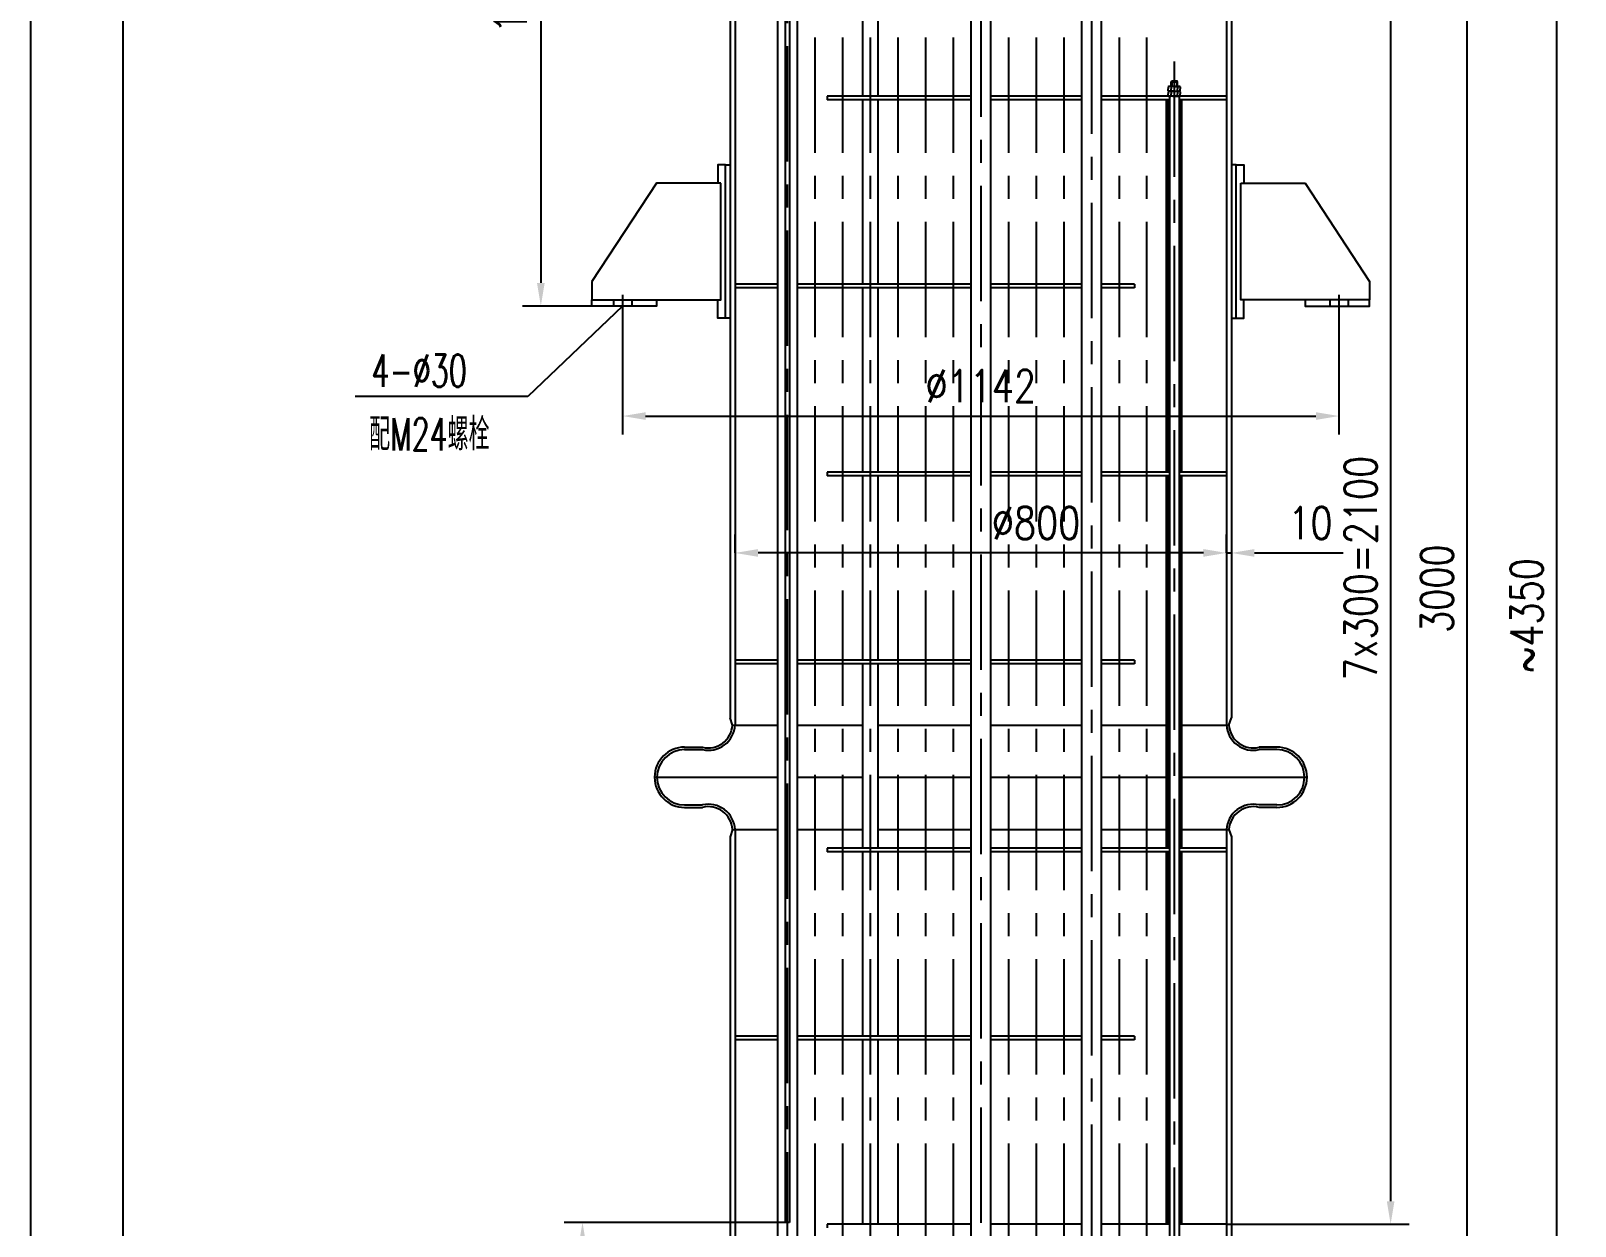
# Model space of a CAD drawing. Header units: millimetres. Extents: x -150 to 6150, y -150 to 8760.
# Drawn here: x -150 to 2363, y 5047 to 6993 of the extents above; entities that cross this region are included whole.
import ezdxf

# ---------------------------------------------------------------- set-up
doc = ezdxf.new("R2010")
doc.units = ezdxf.units.MM
doc.header["$LTSCALE"] = 150
doc.linetypes.add('CENTER', pattern=[2, 1.25, -0.25, 0.25, -0.25])
for name, color, linetype in [('1轮廓实线层', 7, 'Continuous'), ('2细线层', 4, 'Continuous'), ('3中心线层', 1, 'CENTER'), ('5剖面线层', 2, 'Continuous'), ('6文字层', 3, 'Continuous'), ('dashed', 7, 'Continuous'), ('draw', 7, 'Continuous'), ('THK', 7, 'Continuous')]:
    doc.layers.add(name, color=color, linetype=linetype)
doc.styles.add('PC_TEXTSTYLE', font='romans.shx', dxfattribs={"width": 0.8, "bigfont": 'hzfs.shx'})
doc.styles.add('TH_GBDIM', font='romans.shx', dxfattribs={"width": 0.8, "bigfont": 'gbcbig.shx'})
doc.dimstyles.new('TH_GBDIM', dxfattribs={"dimscale": 15, "dimtxt": 3.5, "dimasz": 2.5, "dimexe": 2, "dimexo": 0, "dimgap": 1.5, "dimtad": 1, "dimdec": 1, "dimdsep": 46, "dimtxsty": 'TH_GBDIM', "dimcen": 2.5, "dimclrd": 130, "dimclre": 130, "dimclrt": 3, "dimadec": 0, "dimazin": 2, "dimtfac": 0.714286, "dimtdec": 1, "dimtmove": 0, "dimatfit": 3, "dimfxl": 0, "dimtolj": 1, "dimtzin": 0, "dimlwd": -1, "dimlwe": -1, "dimarcsym": 0})

# ---------------------------------------------------------------- blocks, each defined once
blk = doc.blocks.new('*D9')
at = {"layer": '5剖面线层', "color": 130}
for p, q in [((1077.569527518418, 5053.211749455935), (717.8058130303439, 5053.211749455935)), ((747.8058130303439, 5015.711749455935), (747.8058130303438, 4630.711749455935)), ((963.069527518418, 4593.211749455935), (717.8058130303438, 4593.211749455935))]:
    blk.add_line(p, q, dxfattribs=at)
for points in [[(741.5558130303439, 5015.711749455935), (754.0558130303439, 5015.711749455935), (747.8058130303439, 5053.211749455935)], [(741.5558130303438, 4630.711749455935), (754.0558130303438, 4630.711749455935), (747.8058130303438, 4593.211749455935)]]:
    blk.add_solid(points, dxfattribs=at)
at = {"layer": 'Defpoints', "color": 0}
for p in [(1077.569527518418, 5053.211749455935), (747.8058130303438, 4593.211749455935), (963.069527518418, 4593.211749455935)]:
    blk.add_point(p, dxfattribs=at)
at = {"layer": '5剖面线层', "color": 3, "insert": (699.0558130303431, 4823.211749455935), "char_height": 52.5, "attachment_point": 5, "rotation": 90, "style": 'TH_GBDIM'}
blk.add_mtext('\\A1;460', dxfattribs=at)
blk = doc.blocks.new('*D13')
at = {"layer": 'Defpoints', "color": 0}
for p in [(1829.069527518418, 7576.211749455935), (1829.069527518418, 4593.211749455935), (2187.336165939727, 4593.211749455934)]:
    blk.add_point(p, dxfattribs=at)
at = {"layer": 'THK', "color": 130}
for p, q in [((1829.069527518418, 7576.211749455935), (2217.336165939728, 7576.211749455934)), ((2187.336165939728, 7538.711749455934), (2187.336165939727, 4630.711749455934)), ((1829.069527518418, 4593.211749455935), (2217.336165939727, 4593.211749455934))]:
    blk.add_line(p, q, dxfattribs=at)
for points in [[(2181.086165939728, 7538.711749455934), (2193.586165939728, 7538.711749455934), (2187.336165939728, 7576.211749455934)], [(2181.086165939727, 4630.711749455934), (2193.586165939727, 4630.711749455934), (2187.336165939727, 4593.211749455934)]]:
    blk.add_solid(points, dxfattribs=at)
at = {"layer": 'THK', "color": 3, "insert": (2138.586165939726, 6084.711749455935), "char_height": 52.5, "attachment_point": 5, "rotation": 90, "style": 'TH_GBDIM'}
blk.add_mtext('\\A1;3000', dxfattribs=at)
blk = doc.blocks.new('*D15')
at = {"layer": 'Defpoints', "color": 0}
for p in [(813.1103150289027, 6536.735959709989), (1979.028740007933, 6536.735959709989), (1979.028740007933, 6365.651016724179)]:
    blk.add_point(p, dxfattribs=at)
at = {"layer": 'THK', "color": 130}
for p, q in [((813.1103150289027, 6536.735959709989), (813.1103150289027, 6335.651016724179)), ((1979.028740007933, 6536.735959709989), (1979.028740007933, 6335.651016724179)), ((850.6103150289027, 6365.651016724179), (1941.528740007933, 6365.651016724179))]:
    blk.add_line(p, q, dxfattribs=at)
for points in [[(850.6103150289027, 6371.901016724179), (850.6103150289027, 6359.401016724179), (813.1103150289027, 6365.651016724179)], [(1941.528740007933, 6371.901016724179), (1941.528740007933, 6359.401016724179), (1979.028740007933, 6365.651016724179)]]:
    blk.add_solid(points, dxfattribs=at)
at = {"layer": 'THK', "color": 3, "insert": (1396.069527518418, 6414.401016724179), "char_height": 52.5, "attachment_point": 5, "style": 'TH_GBDIM'}
blk.add_mtext('\\A1;%%c1142', dxfattribs=at)
blk = doc.blocks.new('*D28')
at = {"layer": 'Defpoints', "color": 0}
for p in [(1646.069527518418, 7186.211749455934), (1796.069527518418, 5050.211749455935), (2063.183876822797, 5050.211749455934)]:
    blk.add_point(p, dxfattribs=at)
at = {"layer": 'THK', "color": 130}
for p, q in [((1646.069527518418, 7186.211749455934), (2093.183876822798, 7186.211749455933)), ((2063.183876822797, 7148.711749455933), (2063.183876822797, 5087.711749455934)), ((1796.069527518418, 5050.211749455935), (2093.183876822797, 5050.211749455934))]:
    blk.add_line(p, q, dxfattribs=at)
for points in [[(2056.933876822797, 7148.711749455933), (2069.433876822797, 7148.711749455933), (2063.183876822798, 7186.211749455933)], [(2056.933876822797, 5087.711749455934), (2069.433876822797, 5087.711749455934), (2063.183876822797, 5050.211749455934)]]:
    blk.add_solid(points, dxfattribs=at)
at = {"layer": 'THK', "color": 3, "insert": (2014.433876822796, 6118.211749455935), "char_height": 52.5, "attachment_point": 5, "rotation": 90, "style": 'TH_GBDIM'}
blk.add_mtext('\\A1;7x300=2100', dxfattribs=at)
blk = doc.blocks.new('*D30')
at = {"layer": 'Defpoints', "color": 0}
for p in [(996.0695275184175, 6142.839783224334), (996.0695275184175, 6142.839783224334), (1796.069527518418, 6142.839783224334)]:
    blk.add_point(p, dxfattribs=at)
at = {"layer": 'THK', "color": 130}
for p, q in [((996.0695275184175, 6142.839783224334), (996.0695275184175, 6172.839783224334)), ((1758.569527518418, 6142.839783224334), (1033.569527518418, 6142.839783224334)), ((1796.069527518418, 6142.839783224334), (1796.069527518418, 6112.839783224334))]:
    blk.add_line(p, q, dxfattribs=at)
for points in [[(1033.569527518418, 6149.089783224334), (1033.569527518418, 6136.589783224334), (996.0695275184175, 6142.839783224334)], [(1758.569527518418, 6149.089783224334), (1758.569527518418, 6136.589783224334), (1796.069527518418, 6142.839783224334)]]:
    blk.add_solid(points, dxfattribs=at)
at = {"layer": 'THK', "color": 3, "insert": (1486.069527518418, 6191.589783224334), "char_height": 52.5, "attachment_point": 5, "style": 'TH_GBDIM'}
blk.add_mtext('\\A1;%%c800', dxfattribs=at)
blk = doc.blocks.new('*D31')
at = {"layer": 'Defpoints', "color": 0}
for p in [(1804.069527518418, 6289.958255642623), (1796.069527518418, 6142.839783224334), (1804.069527518418, 6142.839783224334)]:
    blk.add_point(p, dxfattribs=at)
at = {"layer": 'THK', "color": 130}
for p, q in [((1804.069527518418, 6289.958255642623), (1804.069527518418, 6112.839783224334)), ((1796.069527518418, 6142.839783224334), (1796.069527518418, 6172.839783224334)), ((1758.569527518418, 6142.839783224334), (1721.069527518418, 6142.839783224334)), ((1796.069527518418, 6142.839783224334), (1804.069527518418, 6142.839783224334)), ((1841.569527518418, 6142.839783224334), (1986.069527518418, 6142.839783224334))]:
    blk.add_line(p, q, dxfattribs=at)
for points in [[(1758.569527518418, 6149.089783224334), (1758.569527518418, 6136.589783224334), (1796.069527518418, 6142.839783224334)], [(1841.569527518418, 6149.089783224334), (1841.569527518418, 6136.589783224334), (1804.069527518418, 6142.839783224334)]]:
    blk.add_solid(points, dxfattribs=at)
at = {"layer": 'THK', "color": 3, "insert": (1932.569527518418, 6191.589783224334), "char_height": 52.5, "attachment_point": 5, "style": 'TH_GBDIM'}
blk.add_mtext('\\A1;10', dxfattribs=at)
blk = doc.blocks.new('*D34')
at = {"layer": 'Defpoints', "color": 0}
for p in [(1409.569534980875, 8214.099051905116), (2333.4305677702, 8214.099051905116), (1692.834940887886, 3867.350332231902)]:
    blk.add_point(p, dxfattribs=at)
at = {"layer": 'THK', "color": 130}
for p, q in [((1409.569534980875, 8214.099051905116), (2363.4305677702, 8214.099051905116)), ((2333.430567770199, 3904.850332231902), (2333.4305677702, 8176.599051905115)), ((1692.834940887886, 3867.350332231902), (2363.430567770199, 3867.350332231902))]:
    blk.add_line(p, q, dxfattribs=at)
for points in [[(2327.1805677702, 8176.599051905115), (2339.6805677702, 8176.599051905115), (2333.4305677702, 8214.099051905116)], [(2327.180567770199, 3904.850332231902), (2339.680567770199, 3904.850332231902), (2333.430567770199, 3867.350332231902)]]:
    blk.add_solid(points, dxfattribs=at)
at = {"layer": 'THK', "color": 3, "insert": (2284.680567770198, 6040.724692068509), "char_height": 52.5, "attachment_point": 5, "rotation": 90, "style": 'TH_GBDIM'}
blk.add_mtext('\\A1;~4350', dxfattribs=at)
blk = doc.blocks.new('*D54')
at = {"layer": 'Defpoints', "color": 0}
for p in [(762.6271315252676, 7576.211749455935), (679.9781276654804, 6544.735959709989), (763.1103150289027, 6544.735959709989)]:
    blk.add_point(p, dxfattribs=at)
at = {"layer": 'THK', "color": 130}
for p, q in [((762.6271315252676, 7576.211749455935), (649.9781276654807, 7576.211749455935)), ((679.9781276654807, 7538.711749455935), (679.9781276654804, 6582.235959709989)), ((763.1103150289027, 6544.735959709989), (649.9781276654804, 6544.735959709989))]:
    blk.add_line(p, q, dxfattribs=at)
for points in [[(673.7281276654807, 7538.711749455935), (686.2281276654807, 7538.711749455935), (679.9781276654807, 7576.211749455935)], [(673.7281276654804, 6582.235959709989), (686.2281276654804, 6582.235959709989), (679.9781276654804, 6544.735959709989)]]:
    blk.add_solid(points, dxfattribs=at)
at = {"layer": 'THK', "color": 3, "insert": (631.2281276654794, 7060.473854582962), "char_height": 52.5, "attachment_point": 5, "rotation": 90, "style": 'TH_GBDIM'}
blk.add_mtext('\\A1;1000', dxfattribs=at)

msp = doc.modelspace()

# ---------------------------------------------------------------- linework, layer by layer
for p, q in [((996.0695275184175, 7522.211749455935), (996.0695275184175, 5862.711749455916)), ((1796.069527518418, 7522.211749455936), (1796.069527518418, 5862.711749455922)), ((1804.069527518418, 7493.711749455936), (1804.069527518418, 5874.711749455932)), ((988.0695275184175, 7381.711749455935), (988.0695275184175, 5874.711749455933)), ((1146.069527518417, 6886.211749455934), (1146.069527518417, 6880.211749455934)), ((1216.069527518418, 6886.211749455933), (1146.069527518418, 6886.211749455934)), ((1216.069527518418, 6880.211749455934), (1146.069527518418, 6880.211749455934)), ((1380.069527518418, 6886.211749455934), (1216.069527518418, 6886.211749455935)), ((1380.069527518418, 6880.211749455934), (1216.069527518418, 6880.211749455935)), ((1560.069527518418, 6886.211749455934), (1412.069527518418, 6886.211749455934)), ((1560.069527518418, 6880.211749455934), (1412.069527518418, 6880.211749455934)), ((1796.069527518418, 6886.211749455934), (1592.069527518418, 6886.211749455934)), ((1703.069527518418, 6880.211749455934), (1592.069527518418, 6880.211749455934)), ((1796.069527518418, 6880.211749455934), (1719.069527518418, 6880.211749455934)), ((1065.069527518418, 6580.211749455934), (996.0695275184175, 6580.211749455934)), ((1065.069527518418, 6574.211749455934), (996.0695275184175, 6574.211749455934)), ((1216.069527518418, 6580.211749455934), (1097.069527518418, 6580.211749455934)), ((1216.069527518418, 6574.211749455935), (1097.069527518418, 6574.211749455934)), ((1380.069527518418, 6580.211749455934), (1216.069527518418, 6580.211749455934)), ((1380.069527518418, 6574.211749455934), (1216.069527518418, 6574.211749455934)), ((1560.069527518418, 6580.211749455934), (1412.069527518418, 6580.211749455934)), ((1560.069527518418, 6574.211749455934), (1412.069527518418, 6574.211749455934)), ((1646.069527518418, 6580.211749455934), (1592.069527518418, 6580.211749455934)), ((1646.069527518418, 6574.211749455934), (1592.069527518418, 6574.211749455934)), ((1646.069527518418, 6580.211749455934), (1646.069527518418, 6574.211749455934)), ((1146.069527518417, 6274.211749455934), (1146.069527518418, 6268.211749455934)), ((1216.069527518418, 6274.211749455934), (1146.069527518418, 6274.211749455934)), ((1216.069527518418, 6268.211749455933), (1146.069527518418, 6268.211749455934)), ((1380.069527518418, 6274.211749455934), (1216.069527518418, 6274.211749455934)), ((1380.069527518418, 6268.211749455934), (1216.069527518418, 6268.211749455934)), ((1560.069527518418, 6274.211749455934), (1412.069527518418, 6274.211749455934)), ((1560.069527518418, 6268.211749455934), (1412.069527518418, 6268.211749455934)), ((1703.069527518418, 6274.211749455934), (1592.069527518418, 6274.211749455934)), ((1703.069527518418, 6268.211749455934), (1592.069527518418, 6268.211749455934)), ((1796.069527518418, 6274.211749455934), (1719.069527518418, 6274.211749455934)), ((1796.069527518418, 6268.211749455934), (1719.069527518418, 6268.211749455934)), ((1065.069527518418, 5968.211749455934), (996.0695275184175, 5968.211749455934)), ((1065.069527518418, 5962.211749455934), (996.0695275184175, 5962.211749455934)), ((1216.069527518418, 5968.211749455935), (1097.069527518418, 5968.211749455934)), ((1216.069527518418, 5962.211749455935), (1097.069527518418, 5962.211749455934)), ((1380.069527518418, 5968.211749455934), (1216.069527518418, 5968.211749455934)), ((1380.069527518418, 5962.211749455934), (1216.069527518418, 5962.211749455934)), ((1560.069527518418, 5968.211749455934), (1412.069527518418, 5968.211749455934)), ((1560.069527518418, 5962.211749455934), (1412.069527518418, 5962.211749455934)), ((1646.069527518418, 5968.211749455934), (1592.069527518418, 5968.211749455934)), ((1646.069527518418, 5962.211749455934), (1592.069527518418, 5962.211749455934)), ((1646.069527518418, 5968.211749455934), (1646.069527518418, 5962.211749455934)), ((992.0695275184189, 5862.711749455936), (1065.069527518418, 5862.711749455936)), ((1097.069527518418, 5862.711749455936), (1203.569527518418, 5862.711749455936)), ((1228.569527518418, 5862.711749455936), (1380.069527518418, 5862.711749455936)), ((1412.069527518418, 5862.711749455936), (1560.069527518418, 5862.711749455936)), ((1592.069527518418, 5862.711749455936), (1698.569527518418, 5862.711749455935)), ((1723.569527518418, 5862.711749455935), (1800.069527518417, 5862.711749455935)), ((865.069527518418, 5777.711749455936), (1065.069527518418, 5777.711749455936)), ((1097.069527518418, 5777.711749455936), (1203.569527518418, 5777.711749455936)), ((1228.569527518418, 5777.711749455936), (1380.069527518418, 5777.711749455936)), ((1412.069527518418, 5777.711749455936), (1560.069527518418, 5777.711749455936)), ((1592.069527518418, 5777.711749455936), (1698.569527518418, 5777.711749455935)), ((1723.569527518418, 5777.711749455935), (1927.069527518418, 5777.711749455935)), ((988.0695275184175, 5680.711749455938), (988.069527518418, 4675.711749455934)), ((992.0695275184189, 5692.711749455936), (1065.069527518418, 5692.711749455936)), ((996.0695275184175, 5692.711749455958), (996.069527518418, 4647.211749455934)), ((1097.069527518418, 5692.711749455936), (1203.569527518418, 5692.711749455936)), ((1228.569527518418, 5692.711749455936), (1380.069527518418, 5692.711749455936)), ((1412.069527518418, 5692.711749455936), (1560.069527518418, 5692.711749455936)), ((1592.069527518418, 5692.711749455936), (1698.569527518418, 5692.711749455935)), ((1723.569527518418, 5692.711749455935), (1800.069527518417, 5692.711749455935)), ((1796.069527518418, 5692.711749455935), (1796.069527518418, 4647.211749455934)), ((1804.069527518418, 5680.711749455938), (1804.069527518418, 4787.711749455935)), ((1146.069527518418, 5662.211749455934), (1146.069527518418, 5656.211749455934)), ((1216.069527518418, 5662.211749455933), (1146.069527518418, 5662.211749455934)), ((1216.069527518418, 5656.211749455933), (1146.069527518418, 5656.211749455934)), ((1380.069527518418, 5662.211749455934), (1216.069527518418, 5662.211749455934)), ((1380.069527518418, 5656.211749455934), (1216.069527518418, 5656.211749455934)), ((1560.069527518418, 5662.211749455936), (1412.069527518418, 5662.211749455935)), ((1560.069527518418, 5656.211749455936), (1412.069527518418, 5656.211749455935)), ((1703.069527518418, 5662.211749455935), (1592.069527518418, 5662.211749455936)), ((1703.069527518418, 5656.211749455935), (1592.069527518418, 5656.211749455936)), ((1796.069527518418, 5662.211749455935), (1719.069527518418, 5662.211749455935)), ((1796.069527518418, 5656.211749455935), (1719.069527518418, 5656.211749455935)), ((1065.069527518418, 5356.211749455935), (996.069527518418, 5356.211749455934)), ((1216.069527518418, 5356.211749455935), (1097.069527518418, 5356.211749455935)), ((1380.069527518418, 5356.211749455935), (1216.069527518418, 5356.211749455935)), ((1560.069527518418, 5356.211749455935), (1412.069527518418, 5356.211749455935)), ((1646.069527518418, 5356.211749455935), (1592.069527518418, 5356.211749455935)), ((1646.069527518418, 5356.211749455935), (1646.069527518418, 5350.211749455935)), ((1065.069527518418, 5350.211749455935), (996.069527518418, 5350.211749455935)), ((1216.069527518418, 5350.211749455935), (1097.069527518418, 5350.211749455935)), ((1380.069527518418, 5350.211749455935), (1216.069527518418, 5350.211749455935)), ((1560.069527518418, 5350.211749455935), (1412.069527518418, 5350.211749455935)), ((1646.069527518418, 5350.211749455935), (1592.069527518418, 5350.211749455935)), ((1146.069527518418, 5050.211749455934), (1146.069527518418, 5044.211749455934)), ((1216.069527518418, 5050.211749455934), (1146.069527518418, 5050.211749455934)), ((1380.069527518418, 5050.211749455934), (1216.069527518418, 5050.211749455933)), ((1560.069527518418, 5050.211749455935), (1412.069527518418, 5050.211749455934)), ((1703.069527518418, 5050.211749455935), (1592.069527518418, 5050.211749455935)), ((1796.069527518418, 5050.211749455935), (1719.069527518418, 5050.211749455935))]:
    msp.add_line(p, q)
at = {"layer": '1轮廓实线层'}
for p, q in [((0, 0), (0, 8610)), ((1077.569527518418, 8118.153896016636), (1077.569527518418, 5053.211749455935)), ((1084.569527518418, 8115.923369694025), (1084.569527518418, 5053.211749455935)), ((1065.069527518418, 7576.211749455935), (1065.069527518418, 4593.211749455935)), ((1097.069527518418, 7576.211749455935), (1097.069527518418, 4593.211749455935)), ((1380.069527518418, 7576.211749455936), (1380.069527518418, 4647.211749455935)), ((1412.069527518418, 7576.211749455936), (1412.069527518418, 4647.211749455935)), ((1560.069527518418, 7522.211749455935), (1560.069527518418, 4647.211749455935)), ((1592.069527518418, 7522.211749455935), (1592.069527518418, 4647.211749455935)), ((1203.569527518418, 7186.211749455934), (1203.569527518418, 6886.211749455934)), ((1228.569527518418, 7186.211749455934), (1228.569527518418, 6886.211749455934)), ((1702.407947518418, 6902.211749455934), (1701.269527518418, 6901.353885079666)), ((1701.269527518418, 6901.353885079666), (1701.269527518418, 6898.211749455934)), ((1701.269527518418, 6895.069613832205), (1701.269527518418, 6898.211749455934)), ((1702.407947518418, 6894.211749455934), (1701.269527518418, 6895.069613832205)), ((1702.407947518418, 6894.211749455934), (1701.269527518418, 6893.353885079666)), ((1701.269527518418, 6893.353885079666), (1701.269527518418, 6890.211749455934)), ((1701.269527518418, 6887.069613832205), (1701.269527518418, 6890.211749455934)), ((1702.407947518418, 6886.211749455934), (1701.269527518418, 6887.069613832205)), ((1711.069527518418, 6902.211749455934), (1702.407947518418, 6902.211749455934)), ((1711.069527518418, 6894.211749455934), (1702.407947518418, 6894.211749455934)), ((1711.069527518418, 6894.211749455934), (1702.407947518418, 6894.211749455934)), ((1705.969564647735, 6909.800692605436), (1707.096009508813, 6911.053157971902)), ((1705.969564647735, 6909.800692605436), (1716.169490389103, 6909.800692605436)), ((1705.969564647735, 6902.211749455934), (1705.969564647735, 6909.800692605436)), ((1706.069527518418, 6901.353885079666), (1706.069527518418, 6898.211749455934)), ((1706.069527518418, 6895.069613832205), (1706.069527518418, 6898.211749455934)), ((1706.069527518418, 6893.353885079666), (1706.069527518418, 6890.211749455934)), ((1706.069527518418, 6887.069613832205), (1706.069527518418, 6890.211749455934)), ((1707.096009508813, 6911.053157971902), (1715.043045528023, 6911.053157971904)), ((1711.069527518418, 6902.211749455934), (1719.731107518418, 6902.211749455934)), ((1711.069527518418, 6894.211749455934), (1719.731107518418, 6894.211749455934)), ((1711.069527518418, 6894.211749455934), (1719.731107518418, 6894.211749455934)), ((1716.169490389103, 6909.800692605436), (1715.043045528023, 6911.053157971902)), ((1716.069527518418, 6901.353885079666), (1716.069527518418, 6898.211749455934)), ((1716.069527518418, 6895.069613832205), (1716.069527518418, 6898.211749455934)), ((1716.069527518418, 6893.353885079666), (1716.069527518418, 6890.211749455934)), ((1716.069527518418, 6887.069613832205), (1716.069527518418, 6890.211749455934)), ((1716.169490389105, 6902.211749455934), (1716.169490389105, 6909.800692605436)), ((1719.731107518418, 6902.211749455934), (1720.869527518419, 6901.353885079666)), ((1719.731107518418, 6894.211749455934), (1720.869527518419, 6895.069613832205)), ((1719.731107518418, 6894.211749455934), (1720.869527518419, 6893.353885079666)), ((1719.731107518418, 6886.211749455934), (1720.869527518419, 6887.069613832205)), ((1720.869527518419, 6901.353885079666), (1720.869527518419, 6898.211749455934)), ((1720.869527518419, 6895.069613832205), (1720.869527518419, 6898.211749455934)), ((1720.869527518419, 6893.353885079666), (1720.869527518419, 6890.211749455934)), ((1720.869527518419, 6887.069613832205), (1720.869527518419, 6890.211749455934)), ((1203.569527518418, 6880.211749455934), (1203.569527518418, 6580.211749455934)), ((1228.569527518418, 6880.211749455934), (1228.569527518418, 6580.211749455934)), ((1698.569527518418, 6274.211749455934), (1698.569527518418, 6880.211749455934)), ((1700.569527518418, 6274.211749455934), (1700.569527518418, 6880.211749455934)), ((1711.069527518418, 6886.211749455934), (1702.407947518418, 6886.211749455934)), ((1703.069527518418, 6886.211749455934), (1703.069527518418, 4631.211749455935)), ((1711.069527518418, 6886.211749455934), (1719.731107518418, 6886.211749455934)), ((1719.069527518418, 6886.211749455934), (1719.069527518418, 4631.211749455935)), ((1721.569527518418, 6274.211749455934), (1721.569527518418, 6880.211749455934)), ((1723.569527518418, 6274.211749455934), (1723.569527518418, 6880.211749455934)), ((1203.569527518418, 6574.211749455934), (1203.569527518418, 6274.211749455934)), ((1228.569527518418, 6574.211749455934), (1228.569527518418, 6274.211749455934)), ((1203.569527518418, 6268.211749455934), (1203.569527518418, 5968.211749455934)), ((1228.569527518418, 6268.211749455934), (1228.569527518418, 5968.211749455934)), ((1698.569527518418, 5662.211749455935), (1698.569527518418, 6268.211749455934)), ((1700.569527518418, 5662.211749455935), (1700.569527518418, 6268.211749455934)), ((1721.569527518418, 5662.211749455935), (1721.569527518418, 6268.211749455934)), ((1723.569527518418, 5662.211749455935), (1723.569527518418, 6268.211749455934)), ((1203.569527518418, 5962.211749455934), (1203.569527518418, 5662.211749455934)), ((1228.569527518418, 5962.211749455934), (1228.569527518418, 5662.211749455934)), ((988.069527518418, 5887.711749455889), (988.069527518418, 5874.711749455934)), ((996.069527518418, 5887.711749455889), (996.069527518418, 5862.711749455932)), ((1796.069527518418, 5887.711749455889), (1796.069527518418, 5862.711749455932)), ((1804.069527518418, 5887.711749455889), (1804.069527518418, 5874.711749455934)), ((992.0695275184198, 5862.711749455932), (988.069527518418, 5874.711749455932)), ((1800.069527518416, 5862.711749455932), (1804.069527518418, 5874.711749455932)), ((914.0695275184135, 5826.711749455931), (943.069527518343, 5826.711749455933)), ((914.0695275184135, 5822.711749455932), (943.0695275183002, 5822.711749455934)), ((1878.069527518422, 5826.711749455931), (1849.069527518493, 5826.711749455933)), ((1878.069527518422, 5822.711749455932), (1849.069527518535, 5822.711749455934)), ((914.0695275184135, 5732.711749455938), (943.0695275183002, 5732.711749455937)), ((1878.069527518422, 5732.711749455938), (1849.069527518535, 5732.711749455937)), ((914.0695275184135, 5728.71174945594), (943.069527518343, 5728.711749455938)), ((1878.069527518422, 5728.71174945594), (1849.069527518493, 5728.711749455938)), ((992.0695275184198, 5692.711749455938), (988.069527518418, 5680.711749455938)), ((1800.069527518416, 5692.711749455938), (1804.069527518418, 5680.711749455938)), ((1203.569527518418, 5656.211749455934), (1203.569527518418, 5356.211749455935)), ((1228.569527518418, 5656.211749455934), (1228.569527518418, 5356.211749455935)), ((1698.569527518418, 5050.211749455934), (1698.569527518418, 5656.211749455935)), ((1700.569527518418, 5050.211749455934), (1700.569527518418, 5656.211749455935)), ((1721.569527518418, 5050.211749455934), (1721.569527518418, 5656.211749455935)), ((1723.569527518418, 5050.211749455934), (1723.569527518418, 5656.211749455935)), ((1203.569527518418, 5350.211749455935), (1203.569527518418, 5050.211749455934)), ((1228.569527518418, 5350.211749455935), (1228.569527518418, 5050.211749455934)), ((1084.569527518418, 5053.211749455935), (1077.569527518418, 5053.211749455935)), ((1084.569527518418, 5053.211749455935), (1077.569527518418, 5053.211749455935))]:
    msp.add_line(p, q, dxfattribs=at)
for centre, radius, start, end in [((1703.669527518418, 6898.425643243946), 3.786106211989163, 50.66180185196475, 129.3381981480352), ((1703.669527518418, 6897.997855667924), 3.786106211989163, 230.6618018519647, 309.3381981480353), ((1703.669527518418, 6890.425643243946), 3.786106211989163, 50.66180185196475, 129.3381981480352), ((1703.669527518418, 6889.997855667924), 3.786106211989163, 230.6618018519647, 309.3381981480353), ((1711.069527518418, 6887.211749455934), 15.00000000000011, 90, 109.4712206344713), ((1711.069527518418, 6909.211749455934), 15.00000000000011, 250.5287793655287, 270), ((1711.069527518418, 6879.211749455934), 15.00000000000011, 90, 109.4712206344713), ((1711.069527518418, 6901.211749455934), 15.00000000000011, 250.5287793655287, 270), ((1711.069527518418, 6887.211749455934), 15.00000000000011, 70.52877936552869, 90), ((1711.069527518418, 6909.211749455934), 15.00000000000011, 270, 289.4712206344713), ((1711.069527518418, 6879.211749455934), 15.00000000000011, 70.52877936552869, 90), ((1711.069527518418, 6901.211749455934), 15.00000000000011, 270, 289.4712206344713), ((1718.469527518419, 6898.425643243946), 3.786106211989163, 50.66180185196475, 129.3381981480352), ((1718.469527518419, 6897.997855667924), 3.786106211989163, 230.6618018519647, 309.3381981480353), ((1718.469527518419, 6890.425643243946), 3.786106211989163, 50.66180185196475, 129.3381981480352), ((1718.469527518419, 6889.997855667924), 3.786106211989163, 230.6618018519647, 309.3381981480353), ((952.6681104334921, 5864.994233821538), 39.46747272349449, 255.9243757467675, 356.6846184983894), ((952.6675019425224, 5865.106933344002), 43.46806563384673, 257.2436700232519, 356.8412795229111), ((1839.471553094313, 5865.106933344002), 43.46806563384673, 183.158720477089, 282.7563299767481), ((1839.470944603343, 5864.994233821538), 39.46747272349449, 183.3153815016105, 284.0756242532325), ((914.0695275184162, 5777.711749455936), 48.99999999999864, 90, 180), ((914.0695275184162, 5777.711749455936), 45, 90, 180), ((1878.069527518419, 5777.711749455936), 48.99999999999864, 0, 90), ((1878.069527518419, 5777.711749455936), 45, 0, 90), ((914.0695275184162, 5777.711749455936), 48.99999999999864, 180, 270), ((914.0695275184162, 5777.711749455936), 45, 180, 270), ((1878.069527518419, 5777.711749455936), 48.99999999999864, 270, 0), ((1878.069527518419, 5777.711749455936), 45, 270, 0), ((952.6675019425224, 5690.316565567869), 43.46806563384673, 3.158720477088994, 102.7563299767481), ((1839.471553094313, 5690.316565567869), 43.46806563384673, 77.2436700232519, 176.841279522911), ((952.6681104334921, 5690.429265090334), 39.46747272349449, 3.315381501610556, 104.0756242532325), ((1839.470944603343, 5690.429265090334), 39.46747272349449, 75.92437574676747, 176.6846184983895)]:
    msp.add_arc(centre, radius, start, end, dxfattribs=at)
at = {"layer": '2细线层'}
for p, q in [((-150, -150), (-150, 8760)), ((1707.096009508813, 6911.053157971902), (1707.096009508813, 6902.211749455934)), ((1715.043045528023, 6911.053157971902), (1715.043045528023, 6902.211749455934))]:
    msp.add_line(p, q, dxfattribs=at)
at = {"layer": '3中心线层'}
for p, q in [((1396.069527518418, 8240.204895539428), (1396.069527518418, 3777.486247630158)), ((1576.069527518418, 8212.540177154371), (1576.069527518418, 4587.680045128499)), ((1081.069527518418, 8167.570439940486), (1081.069527518418, 4587.680045128499)), ((1126.069527518418, 7581.737436304312), (1126.069527518418, 4587.680045128499)), ((1171.069527518418, 7581.737436304312), (1171.069527518418, 4587.680045128499)), ((1216.069527518418, 7581.737436304312), (1216.069527518418, 4587.680045128499)), ((1261.069527518418, 7581.737436304312), (1261.069527518418, 4587.680045128499)), ((1306.069527518418, 7581.737436304312), (1306.069527518418, 4587.680045128499)), ((1351.069527518418, 7581.737436304312), (1351.069527518418, 4587.680045128499)), ((1441.069527518418, 7581.737436304312), (1441.069527518418, 4587.680045128499)), ((1486.069527518418, 7581.737436304312), (1486.069527518418, 4587.680045128499)), ((1531.069527518418, 7581.737436304312), (1531.069527518418, 4587.680045128499)), ((1621.069527518418, 7581.737436304312), (1621.069527518418, 4587.680045128499)), ((1666.069527518418, 7581.737436304312), (1666.069527518418, 4587.680045128499)), ((1711.069527518418, 6942.408056443851), (1711.069527518418, 4587.680045128499)), ((1711.069527518418, 6913.913086075417), (1711.069527518418, 6883.416385031257))]:
    msp.add_line(p, q, dxfattribs=at)
for points in [[(813.1103150289027, 6562.735959709989), (813.1103150289027, 6536.735959709989)], [(1979.028740007933, 6562.735959709989), (1979.028740007933, 6536.735959709989)]]:
    msp.add_lwpolyline(points, dxfattribs=at)
at = {"layer": '6文字层'}
for p, q in [((813.1103150289027, 6544.735959709989), (658.8527832226121, 6397.438111964586)), ((658.8527832226121, 6397.438111964586), (377.8136852240932, 6397.438111964588))]:
    msp.add_line(p, q, dxfattribs=at)
at = {"layer": 'dashed'}
for points in [[(798.1103150289027, 6554.735959709989), (798.1103150289027, 6544.735959709989)], [(828.1103150289027, 6554.735959709989), (828.1103150289027, 6544.735959709989)], [(1964.028740007933, 6554.735959709989), (1964.028740007933, 6544.735959709989)], [(1994.028740007933, 6554.735959709989), (1994.028740007933, 6544.735959709989)]]:
    msp.add_lwpolyline(points, dxfattribs=at)
at = {"layer": 'draw'}
for points in [[(980.304021880957, 6774.735959709989), (968.1103150289027, 6774.735959709989), (968.1103150289027, 6744.735959709989)], [(1811.835033155879, 6774.735959709989), (1824.028740007933, 6774.735959709989), (1824.028740007933, 6744.735959709989)], [(980.304021880957, 6524.735959709989), (968.1103150289027, 6524.735959709989), (968.1103150289027, 6554.735959709989)], [(1811.835033155879, 6524.735959709989), (1824.028740007933, 6524.735959709989), (1824.028740007933, 6554.735959709989)]]:
    msp.add_lwpolyline(points, dxfattribs=at)
for points in [[(988.0695275184175, 6774.735959709989), (988.0695275184175, 6524.735959709989), (980.304021880957, 6524.735959709989), (980.304021880957, 6774.735959709989)], [(1804.069527518418, 6774.735959709989), (1804.069527518418, 6524.735959709989), (1811.835033155879, 6524.735959709989), (1811.835033155879, 6774.735959709989)], [(972.8321245057487, 6744.735959709989), (868.1103150289027, 6744.735959709989), (763.1103150289027, 6584.735959709989), (763.1103150289027, 6554.735959709989), (972.8321245057487, 6554.735959709989)], [(1819.306930531087, 6744.735959709989), (1924.028740007933, 6744.735959709989), (2029.028740007933, 6584.735959709989), (2029.028740007933, 6554.735959709989), (1819.306930531087, 6554.735959709989)], [(868.1103150289027, 6554.735959709989), (868.1103150289027, 6544.735959709989), (763.1103150289027, 6544.735959709989), (763.1103150289027, 6554.735959709989)], [(1924.028740007933, 6554.735959709989), (1924.028740007933, 6544.735959709989), (2029.028740007933, 6544.735959709989), (2029.028740007933, 6554.735959709989)]]:
    msp.add_lwpolyline(points, close=True, dxfattribs=at)

# ---------------------------------------------------------------- texts
at = {"layer": '6文字层', "style": 'PC_TEXTSTYLE', "width": 0.6499999761581421}
for s, p in [('4-%%c30', (404.3871415942667, 6413.16163931779)), ('配M24螺栓', (400.561129550817, 6309.827910046071))]:
    msp.add_text(s, height=52.5, dxfattribs=at).set_placement(p)

# ---------------------------------------------------------------- dimensions: what is measured, and where the dimension line sits
at = {"layer": '5剖面线层'}
dim = msp.add_linear_dim(base=(747.8058130303438, 4593.211749455935), p1=(1077.569527518418, 5053.211749455935), p2=(963.069527518418, 4593.211749455935), angle=90, dimstyle='TH_GBDIM', dxfattribs=at)
dim.commit()
dim.dimension.update_dxf_attribs({"geometry": '*D9', "text_midpoint": (699.0558130303431, 4823.211749455935)})
at = {"layer": 'THK'}
for base, p1, p2, text, picture, middle in [((2333.4305677702, 8214.099051905116), (1692.834940887886, 3867.350332231902), (1409.569534980875, 8214.099051905116), '~4350', '*D34', (2284.680567770198, 6040.724692068509)), ((679.9781276654804, 6544.735959709989), (762.6271315252676, 7576.211749455935), (763.1103150289027, 6544.735959709989), '1000', '*D54', (631.2281276654794, 7060.473854582962)), ((2187.336165939727, 4593.211749455934), (1829.069527518418, 7576.211749455935), (1829.069527518418, 4593.211749455935), '3000', '*D13', (2138.586165939726, 6084.711749455935)), ((2063.183876822797, 5050.211749455934), (1646.069527518418, 7186.211749455934), (1796.069527518418, 5050.211749455935), '7x300=2100', '*D28', (2014.433876822796, 6118.211749455935))]:
    dim = msp.add_linear_dim(base=base, p1=p1, p2=p2, angle=90, text=text, dimstyle='TH_GBDIM', dxfattribs=at)
    dim.commit()
    dim.dimension.update_dxf_attribs({"geometry": picture, "text_midpoint": middle})
for base, p1, p2, text, picture, middle in [((1979.028740007933, 6365.651016724179), (813.1103150289027, 6536.735959709989), (1979.028740007933, 6536.735959709989), '%%c1142', '*D15', (1396.069527518418, 6414.401016724179)), ((1804.069527518418, 6142.839783224334), (1796.069527518418, 6142.839783224334), (1804.069527518418, 6289.958255642623), '10', '*D31', (1932.569527518418, 6191.589783224334))]:
    dim = msp.add_linear_dim(base=base, p1=p1, p2=p2, text=text, dimstyle='TH_GBDIM', dxfattribs=at)
    dim.commit()
    dim.dimension.update_dxf_attribs({"geometry": picture, "text_midpoint": middle})
dim = msp.add_linear_dim(base=(996.0695275184175, 6142.839783224334), p1=(1796.069527518418, 6142.839783224334), p2=(996.0695275184175, 6142.839783224334), text='%%c<>', dimstyle='TH_GBDIM', dxfattribs=at)
dim.commit()
dim.dimension.update_dxf_attribs({"geometry": '*D30', "text_midpoint": (1486.069527518418, 6142.839783224334), "dimtype": 160})

doc.saveas('drawing.dxf')
